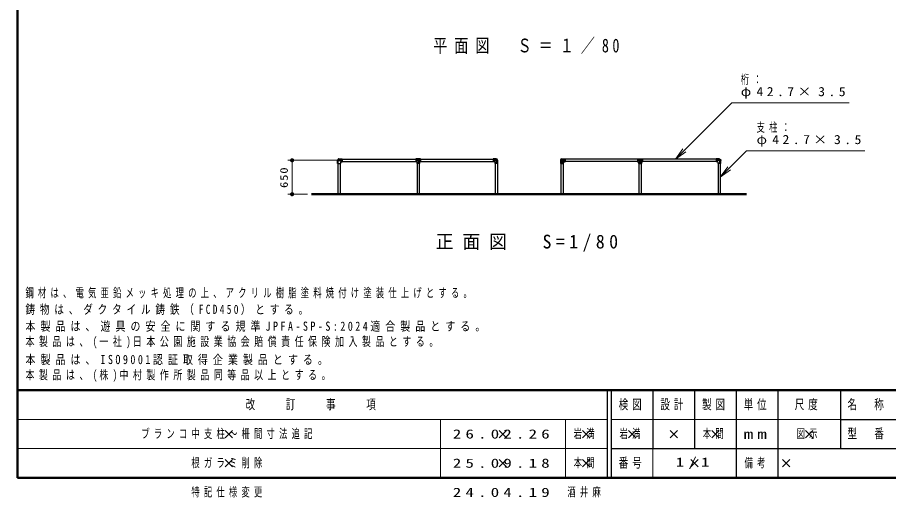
# Model space of a CAD drawing. Units: millimetres at full size, sheet at 1:80; details may follow other scales. Extents: x -30800 to 0, y -379 to 21360.
# Drawn here: x -30800 to -14074, y -379 to 8834 of the extents above; entities that cross this region are included whole.
import ezdxf

# ---------------------------------------------------------------- set-up
doc = ezdxf.new("R2010")
doc.units = ezdxf.units.MM
doc.header["$LTSCALE"] = 80
doc.layers.add('layer1', color=7, linetype='Continuous', lineweight=13)
doc.layers.add('layer2', color=4, linetype='Continuous', lineweight=13)
doc.layers.add('layer3', color=7, linetype='Continuous')
doc.styles.add('ＭＳ ゴシック', font='')
doc.styles.get('ＭＳ ゴシック').set_extended_font_data('MS Gothic')

# ---------------------------------------------------------------- blocks, each defined once
blk = doc.blocks.new('open_arrow')
at = {"color": 0, "linetype": 'Continuous', "lineweight": -2}
blk.add_lwpolyline([(7.5, 1.25), (0, 0), (7.5, -1.25)], dxfattribs=at)
blk = doc.blocks.new('filled_dot')
at = {"color": 0, "linetype": 'Continuous', "lineweight": -2, "const_width": 1.25}
blk.add_lwpolyline([(-0.625, 0, 1), (0.625, 0, 1)], format="xyb", close=True, dxfattribs=at)
blk = doc.blocks.new('x')
at = {"color": 0, "linetype": 'Continuous', "lineweight": -2}
for p, q in [((-0.884, -0.884), (0.884, 0.884)), ((0.884, -0.884), (-0.884, 0.884))]:
    blk.add_line(p, q, dxfattribs=at)

msp = doc.modelspace()

# ---------------------------------------------------------------- linework, layer by layer
at = {"layer": 'layer1'}
for p, q in [((-24646.33, 6092.91), (-25606.33, 6092.91)), ((-25526.33, 5442.91), (-25526.33, 6092.91)), ((-25232.42, 5442.91), (-25606.33, 5442.91))]:
    msp.add_line(p, q, dxfattribs=at)
at = {"layer": 'layer1', "color": 2, "lineweight": 25}
for p, q in [((-24656.83, 6099.91), (-24566.33, 6099.91)), ((-24656.83, 6099.91), (-24656.83, 6085.91)), ((-24656.83, 6085.91), (-24652.27, 6085.91)), ((-24652.83, 6085.91), (-24652.83, 6032.91)), ((-24652.27, 6032.91), (-24652.27, 6085.91)), ((-24642.37, 6085.91), (-24566.33, 6085.91)), ((-24642.37, 6032.91), (-24642.37, 6085.91)), ((-24639.45, 6032.91), (-24639.45, 6085.91)), ((-23060.33, 6099.91), (-23152.33, 6099.91)), ((-23113.33, 6085.91), (-23152.33, 6085.91)), ((-23113.33, 6085.91), (-23113.33, 6032.91)), ((-23060.33, 6085.91), (-23099.33, 6085.91)), ((-23099.33, 6085.91), (-23099.33, 6032.91)), ((-21614.33, 6099.91), (-21666.33, 6099.91)), ((-21618.33, 6085.91), (-21666.33, 6085.91)), ((-21613.33, 6080.91), (-21613.33, 6032.91)), ((-21599.33, 6084.91), (-21599.33, 6032.91)), ((-20353.33, 6084.91), (-20353.33, 6032.91)), ((-20339.33, 6080.91), (-20339.33, 6032.91)), ((-20338.33, 6099.91), (-20286.33, 6099.91)), ((-20334.33, 6085.91), (-20286.33, 6085.91)), ((-18892.33, 6099.91), (-18800.33, 6099.91)), ((-18892.33, 6085.91), (-18853.33, 6085.91)), ((-18853.33, 6085.91), (-18853.33, 6032.91)), ((-18839.33, 6085.91), (-18800.33, 6085.91)), ((-18839.33, 6085.91), (-18839.33, 6032.91)), ((-17295.83, 6099.91), (-17386.33, 6099.91)), ((-17310.28, 6085.91), (-17386.33, 6085.91)), ((-17313.2, 6032.91), (-17313.2, 6085.91)), ((-17310.28, 6032.91), (-17310.28, 6085.91)), ((-17295.83, 6085.91), (-17300.38, 6085.91)), ((-17300.38, 6032.91), (-17300.38, 6085.91)), ((-17299.83, 6085.91), (-17299.83, 6032.91)), ((-17295.83, 6099.91), (-17295.83, 6085.91))]:
    msp.add_line(p, q, dxfattribs=at)
at = {"layer": 'layer1', "lineweight": 25}
for p, q in [((-24652.83, 6032.91), (-24599.83, 6032.91)), ((-24626.33, 6119.41), (-24566.33, 6119.41)), ((-24599.83, 6064.41), (-24599.83, 6032.91)), ((-24597.83, 6066.41), (-24566.33, 6066.41)), ((-24566.33, 6119.41), (-24566.33, 6066.41)), ((-23152.33, 6119.41), (-23152.33, 6066.41)), ((-23060.33, 6119.41), (-23152.33, 6119.41)), ((-23134.83, 6066.41), (-23152.33, 6066.41)), ((-23132.83, 6064.41), (-23132.83, 6032.91)), ((-23079.83, 6032.91), (-23132.83, 6032.91)), ((-23079.83, 6064.41), (-23079.83, 6032.91)), ((-23060.33, 6066.41), (-23077.83, 6066.41)), ((-23060.33, 6119.41), (-23060.33, 6066.41)), ((-21606.33, 6119.41), (-21666.33, 6119.41)), ((-21666.33, 6119.41), (-21666.33, 6066.41)), ((-21634.83, 6066.41), (-21666.33, 6066.41)), ((-21632.83, 6064.41), (-21632.83, 6032.91)), ((-21579.83, 6032.91), (-21632.83, 6032.91)), ((-21579.83, 6092.91), (-21579.83, 6032.91)), ((-20372.83, 6092.91), (-20372.83, 6032.91)), ((-20372.83, 6032.91), (-20319.83, 6032.91)), ((-20346.33, 6119.41), (-20286.33, 6119.41)), ((-20319.83, 6064.41), (-20319.83, 6032.91)), ((-20317.83, 6066.41), (-20286.33, 6066.41)), ((-20286.33, 6119.41), (-20286.33, 6066.41)), ((-18892.33, 6119.41), (-18892.33, 6066.41)), ((-18892.33, 6119.41), (-18800.33, 6119.41)), ((-18892.33, 6066.41), (-18874.83, 6066.41)), ((-18872.83, 6064.41), (-18872.83, 6032.91)), ((-18872.83, 6032.91), (-18819.83, 6032.91)), ((-18819.83, 6064.41), (-18819.83, 6032.91)), ((-18817.83, 6066.41), (-18800.33, 6066.41)), ((-18800.33, 6119.41), (-18800.33, 6066.41)), ((-17326.33, 6119.41), (-17386.33, 6119.41)), ((-17386.33, 6119.41), (-17386.33, 6066.41)), ((-17354.83, 6066.41), (-17386.33, 6066.41)), ((-17352.83, 6064.41), (-17352.83, 6032.91)), ((-17299.83, 6032.91), (-17352.83, 6032.91))]:
    msp.add_line(p, q, dxfattribs=at)
at = {"layer": 'layer1', "color": 140, "lineweight": 25}
for p, q in [((-24647.68, 6032.91), (-24647.68, 5442.91)), ((-24604.98, 6032.91), (-24604.98, 5442.91)), ((-24566.33, 6114.26), (-23152.33, 6114.26)), ((-24566.33, 6071.56), (-23152.33, 6071.56)), ((-23127.68, 6032.91), (-23127.68, 5442.91)), ((-23084.98, 6032.91), (-23084.98, 5442.91)), ((-23060.33, 6114.26), (-21666.33, 6114.26)), ((-23060.33, 6071.56), (-21666.33, 6071.56)), ((-21627.68, 6032.91), (-21627.68, 5442.91)), ((-21584.98, 6032.91), (-21584.98, 5442.91)), ((-20367.68, 6032.91), (-20367.68, 5442.91)), ((-20324.98, 6032.91), (-20324.98, 5442.91)), ((-18892.33, 6114.26), (-20286.33, 6114.26)), ((-18892.33, 6071.56), (-20286.33, 6071.56)), ((-18867.68, 6032.91), (-18867.68, 5442.91)), ((-18824.98, 6032.91), (-18824.98, 5442.91)), ((-17386.33, 6114.26), (-18800.33, 6114.26)), ((-17386.33, 6071.56), (-18800.33, 6071.56)), ((-17347.68, 6032.91), (-17347.68, 5442.91)), ((-17304.98, 6032.91), (-17304.98, 5442.91))]:
    msp.add_line(p, q, dxfattribs=at)
at = {"layer": 'layer1', "lineweight": 50}
msp.add_line((-25152.42, 5442.91), (-16800.23, 5442.91), dxfattribs=at)
at = {"layer": 'layer1'}
for points in [[(-18164.08, 6114.26), (-17082.24, 7196.1), (-14831.65, 7196.1)], [(-17304.98, 5770.86), (-16799.82, 6276.02), (-14528.67, 6276.02)]]:
    msp.add_lwpolyline(points, dxfattribs=at)
at = {"layer": 'layer1', "lineweight": 25}
for points in [[(-24626.33, 6119.41), (-24629.75, 6119.19), (-24633.11, 6118.52), (-24636.37, 6117.43), (-24639.45, 6115.93), (-24642.89, 6113.59), (-24645.92, 6110.75), (-24648.47, 6107.46), (-24650.47, 6103.82), (-24651.88, 6099.91)], [(-17326.33, 6119.41), (-17322.9, 6119.19), (-17319.54, 6118.52), (-17316.29, 6117.43), (-17313.2, 6115.93), (-17309.76, 6113.59), (-17306.73, 6110.75), (-17304.18, 6107.46), (-17302.18, 6103.82), (-17300.77, 6099.91)]]:
    msp.add_lwpolyline(points, dxfattribs=at)
for centre, radius, start, end in [((-24597.83, 6064.41), 2, 90, 180), ((-23134.83, 6064.41), 2, 0, 90), ((-23077.83, 6064.41), 2, 90, 180), ((-21634.83, 6064.41), 2, 0, 90), ((-21606.33, 6092.91), 26.5, 0, 90), ((-20346.33, 6092.91), 26.5, 90, 180), ((-20317.83, 6064.41), 2, 90, 180), ((-18874.83, 6064.41), 2, 0, 90), ((-18817.83, 6064.41), 2, 90, 180), ((-17354.83, 6064.41), 2, 0, 90)]:
    msp.add_arc(centre, radius, start, end, dxfattribs=at)
at = {"layer": 'layer1', "color": 2, "lineweight": 25}
for centre, radius, start, end in [((-21618.33, 6080.91), 5, 0, 90), ((-21614.33, 6084.91), 15, 0, 90), ((-20338.33, 6084.91), 15, 90, 180), ((-20334.33, 6080.91), 5, 90, 180)]:
    msp.add_arc(centre, radius, start, end, dxfattribs=at)
at = {"layer": 'layer2', "color": 7, "lineweight": 50}
for p, q in [((-30800, 21360), (-30800, 0)), ((-30800, 1680), (0, 1680)), ((-30800, 0), (0, 0))]:
    msp.add_line(p, q, dxfattribs=at)
at = {"layer": 'layer2', "color": 6, "lineweight": 25}
for p, q in [((-19480, 1680), (-19480, 0)), ((-19400, 1680), (-19400, 0)), ((-18600, 1680), (-18600, 560)), ((-17800, 1680), (-17800, 560)), ((-17000, 1680), (-17000, 0)), ((-16200, 1680), (-16200, 560)), ((-15000, 1680), (-15000, 560)), ((-15000, 1120), (-5600, 1120)), ((-19400, 560), (0, 560))]:
    msp.add_line(p, q, dxfattribs=at)
at = {"layer": 'layer2', "color": 7}
for p, q in [((-30800, 1120), (-19480, 1120)), ((-22680, 1120), (-22680, 0)), ((-20280, 1120), (-20280, 0)), ((-19400, 1120), (-15000, 1120)), ((-30800, 560), (-19480, 560)), ((-18600, 560), (-18600, 0))]:
    msp.add_line(p, q, dxfattribs=at)
at = {"layer": 'layer2', "color": 7, "lineweight": 25}
msp.add_line((-16200, 560), (-16200, 0), dxfattribs=at)

# ---------------------------------------------------------------- block references
at = {"layer": 'layer1', "xscale": 32, "yscale": 32}
for name, p, rotation in [('open_arrow', (-18164.08, 6114.26), 45), ('filled_dot', (-25526.33, 6092.91), 270), ('open_arrow', (-17304.98, 5770.86), 45), ('filled_dot', (-25526.33, 5442.91), 90)]:
    msp.add_blockref(name, p, dxfattribs=dict(at, rotation=rotation))
at = {"layer": 'layer2', "color": 7, "xscale": 80, "yscale": 80}
for p in [(-26740, 840), (-21480, 840), (-19880, 840), (-19000, 840), (-18200, 840), (-17400, 840), (-15600, 840), (-26740, 280), (-21480, 280), (-19880, 280), (-17800, 280), (-16040, 280)]:
    msp.add_blockref('x', p, dxfattribs=at)

# ---------------------------------------------------------------- texts
at = {"layer": 'layer1', "style": 'ＭＳ ゴシック'}
for s, insert, char_height, attachment_point in [('\\T1.5;\\W0.75;平面図\u3000Ｓ＝１／80', (-20996.33, 8280.15), 263.9, 5), ('\\T1.5;\\W0.65;桁：', (-16911.65, 7540.1), 176, 7), ('\\T1.5;\\W1.1;φ42.7×3.5', (-16911.65, 7276.1), 176, 7), ('\\T1.5;\\W0.65;支柱：', (-16608.67, 6620.02), 176, 7), ('\\T1.5;\\W1.1;φ42.7×3.5', (-16608.67, 6356.02), 176, 7), ('\\T1.5;\\W0.95;正面図\u3000S=1/80', (-20976.33, 4500.82), 263.9, 5), ('\\T1.5;\\W0.65;鋼材は、電気亜鉛メッキ処理の上、アクリル樹脂塗料焼付け塗装仕上げとする。', (-30645.87, 3442.61), 176, 7), ('\\T1.5;\\W0.75;鋳物は、ダクタイル鋳鉄（FCD450）とする。', (-30645.87, 3122.61), 176, 7), ('\\T1.5;\\W0.8;本製品は、遊具の安全に関する規準JPFA-SP-S:2024適合製品とする。', (-30645.87, 2802.61), 176, 7), ('\\T1.5;\\W0.7;本製品は、(一社)日本公園施設業協会賠償責任保険加入製品とする。', (-30645.87, 2482.61), 176, 7), ('\\T1.5;\\W0.8;本製品は、ISO9001認証取得企業製品とする。', (-30645.87, 2162.61), 176, 7), ('\\T1.5;\\W0.7;本製品は、(株)中村製作所製品同等品以上とする。', (-30645.87, 1842.61), 176, 7), ('\\T1.5;\\W0.65;ブランコ中支柱～柵間寸法追記', (-28420, 840), 176, 4), ('\\T1.5;\\W1.35;26.02.26', (-22440, 840), 176, 4), ('\\T1.5;\\W0.65;岩満', (-20120, 840), 176, 4), ('\\T1.5;\\W0.65;岩満', (-19240, 840), 176, 4), ('\\T1.5;\\W0.65;本間', (-17640, 840), 176, 4), ('\\T1.5;\\W0.65;根ガラミ削除', (-27460, 280), 176, 4), ('\\T1.5;\\W1.35;25.09.18', (-22440, 280), 176, 4), ('\\T1.5;\\W0.65;本間', (-20120, 280), 176, 4), ('\\T1.5;\\W0.65;特記仕様変更', (-27460, -280), 176, 4), ('\\T1.5;\\W0.65;酒井麻', (-20240, -280), 176, 4), ('\\T1.5;\\W1.35;24.04.19', (-22440, -280), 176, 4)]:
    msp.add_mtext(s, dxfattribs=dict(at, insert=insert, char_height=char_height, attachment_point=attachment_point))
at = {"layer": 'layer1', "insert": (-25606.33, 5767.91), "char_height": 146.6, "attachment_point": 8, "rotation": 90, "style": 'ＭＳ ゴシック'}
msp.add_mtext('\\T1.15;\\W1.2;650', dxfattribs=at)
at = {"layer": 'layer2', "attachment_point": 4, "style": 'ＭＳ ゴシック'}
for s, insert, char_height in [('\\T1.4;\\W0.7;改\u3000\u3000訂\u3000\u3000事\u3000\u3000項', (-26420, 1400), 187.7), ('\\T1.4;\\W0.7;検図', (-19256, 1400), 187.7), ('\\T1.4;\\W0.7;設計', (-18456, 1400), 187.7), ('\\T1.4;\\W0.7;製図', (-17656, 1400), 187.7), ('\\T1.4;\\W0.7;単位', (-16856, 1400), 187.7), ('\\T1.4;\\W0.7;尺度', (-15876, 1400), 187.7), ('\\T1.4;\\W0.7;名\u3000称', (-14864, 1400), 187.7), ('\\T1.4;\\W1.45;mm', (-16856, 840), 187.7), ('\\T1.4;\\W0.7;型\u3000番', (-14864, 840), 187.7), ('\\T1.4;\\W0.7;番号', (-19256, 280), 187.7), ('\\T1.5;\\W0.65;備考', (-16840, 280), 176)]:
    msp.add_mtext(s, dxfattribs=dict(at, insert=insert, char_height=char_height))
at = {"layer": 'layer3', "char_height": 176, "attachment_point": 4, "style": 'ＭＳ ゴシック'}
for s, insert in [('\\T1.5;\\W0.65;図示', (-15840, 840)), ('\\T1.5;\\W1.35;1/1', (-18160, 280))]:
    msp.add_mtext(s, dxfattribs=dict(at, insert=insert))

doc.saveas('drawing.dxf')
